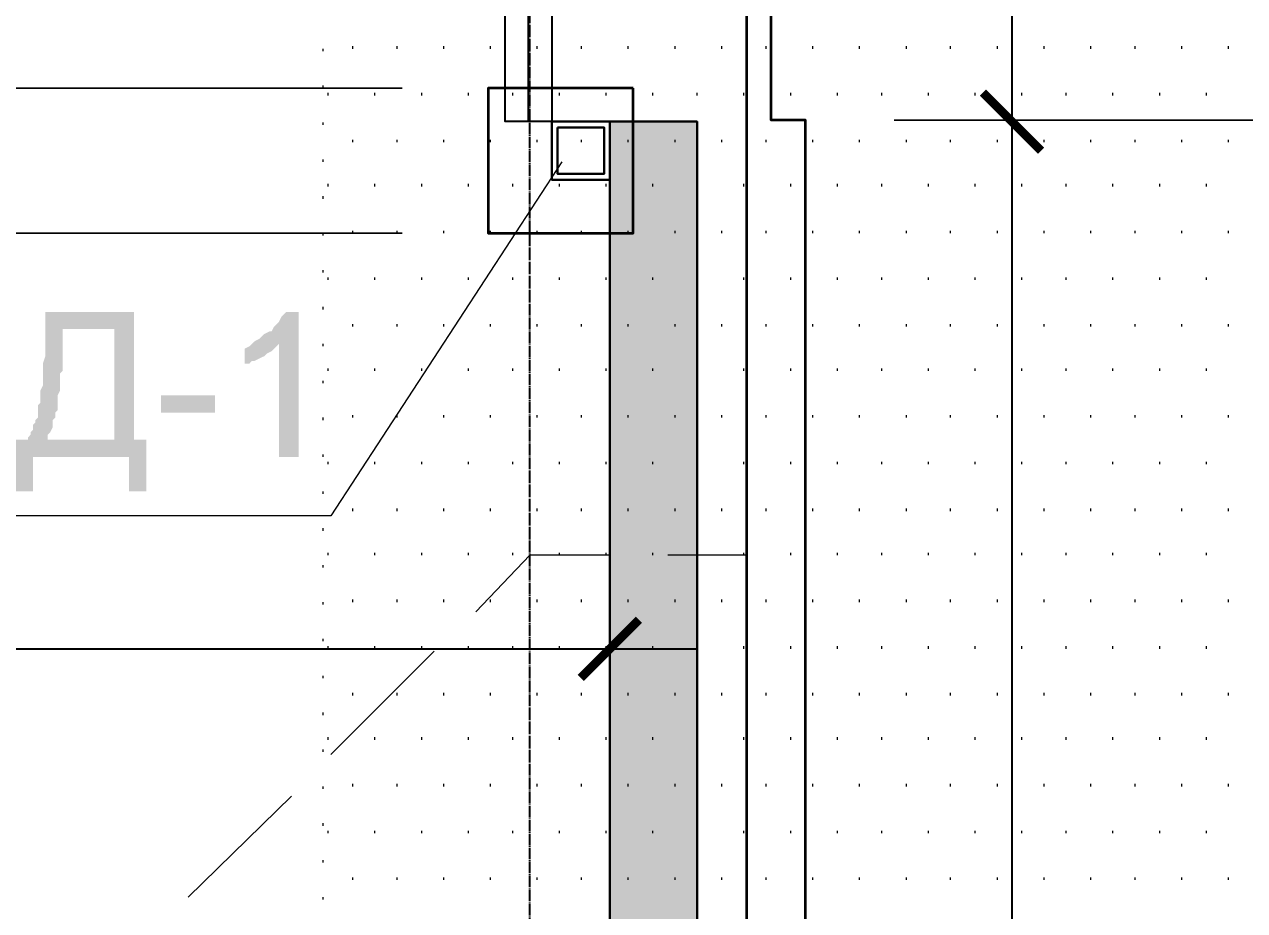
# Model space of a CAD drawing. Header units: millimetres. Extents: x -383313 to -161684, y -117025 to 99224.
# Drawn here: x -331384 to -329284, y -23190 to -21665 of the extents above; entities that cross this region are included whole.
import ezdxf

# ---------------------------------------------------------------- set-up
doc = ezdxf.new("R2010")
doc.units = ezdxf.units.MM
doc.header["$MEASUREMENT"] = 0
doc.linetypes.add('PS-GOST2.303 5', pattern=[24, 20, -1.5, 1, -1.5])
doc.layers.get('Defpoints').update_dxf_attribs({"color": 31})
for name, color, linetype in [('001__КОНСТРУКТИВ__Двери', 13, 'Continuous'), ('001__КОНСТРУКТИВ__Колонны', 14, 'Continuous'), ('001__КОНСТРУКТИВ__размеры внутр.', 7, 'Continuous'), ('PDF_Geometry', 7, 'Continuous'), ('PDF_Solid Fills', 7, 'Continuous'), ('PS_Оси', 5, 'PS-GOST2.303 5')]:
    doc.layers.add(name, color=color, linetype=linetype)
doc.layers.add('001__КОНСТРУКТИВ__Стены наружные', color=7, linetype='Continuous', lineweight=30)
doc.styles.add('PSTUDIO', font='arial.ttf')
doc.dimstyles.new('PS_TICK', dxfattribs={"dimscale": 100, "dimtxt": 2.5, "dimasz": 1, "dimexe": 2, "dimexo": 2, "dimgap": 1, "dimtad": 1, "dimdec": 0, "dimzin": 0, "dimdsep": 46, "dimtxsty": 'PSTUDIO', "dimblk": 'ARCHTICK', "dimcen": 2, "dimdle": 1.5, "dimse1": 1, "dimse2": 1, "dimadec": 0, "dimazin": 0, "dimtfac": 1, "dimtdec": 0, "dimtix": 1, "dimtmove": 1, "dimatfit": 3, "dimldrblk": 'ARCHTICK', "dimfxl": 1, "dimtolj": 1, "dimtzin": 0, "dimarcsym": 0})

# ---------------------------------------------------------------- blocks, each defined once
blk = doc.blocks.new('_ArchTick')
at = {"color": 0, "linetype": 'ByBlock', "const_width": 0.15}
blk.add_lwpolyline([(-0.5, -0.5), (0.5, 0.5)], dxfattribs=at)
blk = doc.blocks.new('*D279')
at = {"layer": '001__КОНСТРУКТИВ__размеры внутр.', "color": 0, "lineweight": -2, "ltscale": 100, "transparency": 16777216}
blk.add_line((-335166.1, -22739.8), (-330226.1, -22739.8), dxfattribs=at)
at = {"layer": 'Defpoints', "color": 0, "ltscale": 100, "transparency": 16777216}
for p in [(-335016.1, -22267.3), (-330376.1, -22267.3), (-330376.1, -22739.8)]:
    blk.add_point(p, dxfattribs=at)
at = {"layer": '001__КОНСТРУКТИВ__размеры внутр.', "color": 0, "lineweight": -2, "ltscale": 100, "transparency": 16777216, "xscale": 100, "yscale": 100, "zscale": 100, "rotation": 180}
blk.add_blockref('_ArchTick', (-335016.1, -22739.8), dxfattribs=at)
at = {"layer": '001__КОНСТРУКТИВ__размеры внутр.', "color": 0, "lineweight": -2, "ltscale": 100, "transparency": 16777216, "xscale": 100, "yscale": 100, "zscale": 100}
blk.add_blockref('_ArchTick', (-330376.1, -22739.8), dxfattribs=at)
at = {"layer": '001__КОНСТРУКТИВ__размеры внутр.', "color": 0, "ltscale": 100, "transparency": 16777216, "insert": (-332696.1, -22512.2), "char_height": 250, "attachment_point": 5, "style": 'PSTUDIO'}
blk.add_mtext('\\A1;4640', dxfattribs=at)
blk = doc.blocks.new('*D289')
at = {"layer": '001__КОНСТРУКТИВ__размеры внутр.', "color": 0, "lineweight": -2, "ltscale": 100, "transparency": 16777216}
blk.add_line((-329684.2, -19182.1), (-329684.2, -21982.1), dxfattribs=at)
at = {"layer": 'Defpoints', "color": 0, "ltscale": 100, "transparency": 16777216}
for p in [(-330226.1, -19332.1), (-330226.1, -21832.1), (-329684.2, -21832.1)]:
    blk.add_point(p, dxfattribs=at)
at = {"layer": '001__КОНСТРУКТИВ__размеры внутр.', "color": 0, "lineweight": -2, "ltscale": 100, "transparency": 16777216, "xscale": 100, "yscale": 100, "zscale": 100}
for p, rotation in [((-329684.2, -19332.1), 90), ((-329684.2, -21832.1), 270)]:
    blk.add_blockref('_ArchTick', p, dxfattribs=dict(at, rotation=rotation))
at = {"layer": '001__КОНСТРУКТИВ__размеры внутр.', "color": 0, "ltscale": 100, "transparency": 16777216, "insert": (-329911.8, -20582.1), "char_height": 250, "attachment_point": 5, "rotation": 90, "style": 'PSTUDIO'}
blk.add_mtext('\\A1;2500', dxfattribs=at)
blk = doc.blocks.new('*D290')
at = {"layer": '001__КОНСТРУКТИВ__размеры внутр.', "color": 0, "lineweight": -2, "ltscale": 100, "transparency": 16777216}
blk.add_line((-329684.2, -21682.1), (-329684.2, -25732.1), dxfattribs=at)
at = {"layer": 'Defpoints', "color": 0, "ltscale": 100, "transparency": 16777216}
for p in [(-330226.1, -21832.1), (-330226.1, -25582.1), (-329684.2, -25582.1)]:
    blk.add_point(p, dxfattribs=at)
at = {"layer": '001__КОНСТРУКТИВ__размеры внутр.', "color": 0, "lineweight": -2, "ltscale": 100, "transparency": 16777216, "xscale": 100, "yscale": 100, "zscale": 100}
for p, rotation in [((-329684.2, -21832.1), 90), ((-329684.2, -25582.1), 270)]:
    blk.add_blockref('_ArchTick', p, dxfattribs=dict(at, rotation=rotation))
at = {"layer": '001__КОНСТРУКТИВ__размеры внутр.', "color": 0, "ltscale": 100, "transparency": 16777216, "insert": (-329911.9, -23707.1), "char_height": 250, "attachment_point": 5, "rotation": 90, "style": 'PSTUDIO'}
blk.add_mtext('\\A1;3750', dxfattribs=at)
blk = doc.blocks.new('A$Cf5759c35')
at = {"layer": 'PDF_Solid Fills'}
for points in [[(27266.7, -3894.7), (27232.9, -3924.3), (27232.9, -4114.8), (27063.5, -4114.8), (27063.5, -4203.7), (27093.2, -4203.7), (27093.2, -4144.4), (27258.3, -4144.4), (27287.9, -4114.8), (27266.7, -4114.8)], [(27266.7, -3894.7), (27114.3, -3894.7), (27114.3, -3932.8), (27114.3, -3932.8), (27114.3, -3945.5), (27114.3, -3953.9), (27114.3, -3962.4), (27114.3, -3970.9), (27110.1, -3983.6), (27110.1, -3992), (27110.1, -4000.5), (27110.1, -4009), (27110.1, -4013.2), (27110.1, -4021.7), (27105.9, -4030.1), (27105.9, -4038.6), (27105.9, -4042.8), (27105.9, -4051.3), (27101.6, -4055.5), (27101.6, -4064), (27101.6, -4068.2), (27101.6, -4076.7), (27097.4, -4080.9), (27097.4, -4085.2), (27093.2, -4089.4), (27093.2, -4093.6), (27093.2, -4097.9), (27088.9, -4102.1), (27088.9, -4106.3), (27084.7, -4110.6), (27084.7, -4114.8), (27118.6, -4114.8), (27118.6, -4110.6), (27118.6, -4106.3), (27122.8, -4102.1), (27127, -4093.6), (27127, -4089.4), (27127, -4080.9), (27131.3, -4076.7), (27131.3, -4068.2), (27135.5, -4064), (27135.5, -4055.5), (27135.5, -4047.1), (27135.5, -4038.6), (27139.7, -4030.1), (27139.7, -4025.9), (27139.7, -4017.4), (27139.7, -4009), (27139.7, -4000.5), (27144, -3996.3), (27144, -3987.8), (27144, -3979.3), (27144, -3970.9), (27144, -3966.6), (27144, -3958.2), (27144, -3953.9), (27144, -3945.5), (27144, -3941.2), (27144, -3937), (27144, -3924.3), (27232.9, -3924.3)], [(27550.4, -3894.7), (27529.2, -3894.7), (27525, -3898.9), (27520.7, -3903.1), (27516.5, -3911.6), (27512.3, -3915.8), (27508, -3920.1), (27503.8, -3928.5), (27499.6, -3928.5), (27491.1, -3932.8), (27486.9, -3937), (27482.6, -3941.2), (27474.2, -3945.5), (27516.5, -3949.7), (27516.5, -4144.4), (27550.4, -4144.4)], [(27474.2, -3945.5), (27469.9, -3949.7), (27465.7, -3953.9), (27457.2, -3958.2), (27457.2, -3987.8), (27457.2, -3983.6), (27465.7, -3983.6), (27469.9, -3979.3), (27474.2, -3979.3), (27482.6, -3975.1), (27491.1, -3970.9), (27491.1, -3970.9), (27495.3, -3966.6), (27503.8, -3962.4), (27508, -3958.2), (27512.3, -3953.9), (27516.5, -3949.7)]]:
    blk.add_hatch(color=8, dxfattribs=at).paths.add_polyline_path(points)
at = {"layer": 'PDF_Geometry', "color": 8, "lineweight": 35}
blk.add_lwpolyline([(38379.2, 12310.5), (28320.8, 12310.5), (28320.8, -7277.1), (28422.4, -7277.1), (28422.4, -3564.5), (28363.2, -3564.5), (28363.2, -1066.8), (28422.4, -1066.8), (28422.4, 2434.2), (28363.2, 2434.2), (28363.2, 4931.8), (28422.4, 4931.8), (28422.4, 8432.8), (28363.2, 8432.8), (28363.2, 10934.7), (28422.4, 10934.7), (28422.4, 12208.9), (38379.2, 12208.9)], dxfattribs=at)
at = {"layer": 'PDF_Geometry', "color": 8, "lineweight": 13}
for points in [[(27592.7, -3445.9), (27592.7, -3441.7)], [(27592.7, -3509.4), (27592.7, -3505.2)], [(27592.7, -3572.9), (27592.7, -3568.7)], [(27592.7, -3636.4), (27592.7, -3632.2)], [(28003.3, -3636.4), (27605.4, -4246), (26805.3, -4246)], [(27592.7, -3699.9), (27592.7, -3695.7)], [(27592.7, -3763.4), (27592.7, -3759.2)], [(27592.7, -3826.9), (27592.7, -3822.7)], [(27592.7, -3890.4), (27592.7, -3886.2)], [(27592.7, -3953.9), (27592.7, -3949.7)], [(27592.7, -4017.4), (27592.7, -4013.2)], [(27592.7, -4080.9), (27592.7, -4076.7)], [(27592.7, -4144.4), (27592.7, -4140.2)], [(27592.7, -4207.9), (27592.7, -4203.7)], [(27592.7, -4271.4), (27592.7, -4267.2)], [(28083.8, -4313.8), (27948.3, -4313.8), (27855.2, -4411.1)], [(28320.8, -4313.8), (28185.4, -4313.8)], [(27592.7, -4334.9), (27592.7, -4330.7)], [(27592.7, -4398.4), (27592.7, -4394.2)], [(27592.7, -4461.9), (27592.7, -4457.7)], [(27783.2, -4478.9), (27605.4, -4656.7)], [(27592.7, -4525.4), (27592.7, -4521.2)], [(27592.7, -4588.9), (27592.7, -4584.7)], [(27592.7, -4652.4), (27592.7, -4648.2)], [(27592.7, -4715.9), (27592.7, -4711.7)], [(27537.7, -4728.6), (27359.9, -4902.2)], [(27592.7, -4779.4), (27592.7, -4775.2)], [(27592.7, -4842.9), (27592.7, -4838.7)], [(27592.7, -4906.4), (27592.7, -4902.2)]]:
    blk.add_lwpolyline(points, dxfattribs=at)
at = {"layer": 'PDF_Geometry', "color": 8, "lineweight": 9}
for points in [[(27643.5, -3441.7), (27643.5, -3437.5)], [(27719.7, -3441.7), (27719.7, -3437.5)], [(27800.1, -3441.7), (27800.1, -3437.5)], [(27880.6, -3441.7), (27880.6, -3437.5)], [(27961, -3441.7), (27961, -3437.5)], [(28037.2, -3441.7), (28037.2, -3437.5)], [(28117.6, -3441.7), (28117.6, -3437.5)], [(28198.1, -3441.7), (28198.1, -3437.5)], [(28278.5, -3441.7), (28278.5, -3437.5)], [(28354.7, -3441.7), (28354.7, -3437.5)], [(28435.1, -3441.7), (28435.1, -3437.5)], [(28515.6, -3441.7), (28515.6, -3437.5)], [(28596, -3441.7), (28596, -3437.5)], [(28672.2, -3441.7), (28672.2, -3437.5)], [(28752.6, -3441.7), (28752.6, -3437.5)], [(28833.1, -3441.7), (28833.1, -3437.5)], [(28913.5, -3441.7), (28913.5, -3437.5)], [(28989.7, -3441.7), (28989.7, -3437.5)], [(29070.1, -3441.7), (29070.1, -3437.5)], [(29150.6, -3441.7), (29150.6, -3437.5)], [(27601.2, -3522.1), (27601.2, -3517.9)], [(27681.6, -3522.1), (27681.6, -3517.9)], [(27762, -3522.1), (27762, -3517.9)], [(27842.5, -3522.1), (27842.5, -3517.9)], [(27918.7, -3522.1), (27918.7, -3517.9)], [(27999.1, -3522.1), (27999.1, -3517.9)], [(28079.5, -3522.1), (28079.5, -3517.9)], [(28160, -3522.1), (28160, -3517.9)], [(28236.2, -3522.1), (28236.2, -3517.9)], [(28316.6, -3522.1), (28316.6, -3517.9)], [(28397, -3522.1), (28397, -3517.9)], [(28477.5, -3522.1), (28477.5, -3517.9)], [(28553.7, -3522.1), (28553.7, -3517.9)], [(28634.1, -3522.1), (28634.1, -3517.9)], [(28714.5, -3522.1), (28714.5, -3517.9)], [(28795, -3522.1), (28795, -3517.9)], [(28871.2, -3522.1), (28871.2, -3517.9)], [(28951.6, -3522.1), (28951.6, -3517.9)], [(29032, -3522.1), (29032, -3517.9)], [(29112.5, -3522.1), (29112.5, -3517.9)], [(27643.5, -3602.6), (27643.5, -3598.3)], [(27719.7, -3602.6), (27719.7, -3598.3)], [(27800.1, -3602.6), (27800.1, -3598.3)], [(27880.6, -3602.6), (27880.6, -3598.3)], [(27961, -3602.6), (27961, -3598.3)], [(28037.2, -3602.6), (28037.2, -3598.3)], [(28117.6, -3602.6), (28117.6, -3598.3)], [(28198.1, -3602.6), (28198.1, -3598.3)], [(28278.5, -3602.6), (28278.5, -3598.3)], [(28354.7, -3602.6), (28354.7, -3598.3)], [(28435.1, -3602.6), (28435.1, -3598.3)], [(28515.6, -3602.6), (28515.6, -3598.3)], [(28596, -3602.6), (28596, -3598.3)], [(28672.2, -3602.6), (28672.2, -3598.3)], [(28752.6, -3602.6), (28752.6, -3598.3)], [(28833.1, -3602.6), (28833.1, -3598.3)], [(28913.5, -3602.6), (28913.5, -3598.3)], [(28989.7, -3602.6), (28989.7, -3598.3)], [(29070.1, -3602.6), (29070.1, -3598.3)], [(29150.6, -3602.6), (29150.6, -3598.3)], [(27601.2, -3678.8), (27601.2, -3674.5)], [(27681.6, -3678.8), (27681.6, -3674.5)], [(27762, -3678.8), (27762, -3674.5)], [(27842.5, -3678.8), (27842.5, -3674.5)], [(27918.7, -3678.8), (27918.7, -3674.5)], [(27999.1, -3678.8), (27999.1, -3674.5)], [(28079.5, -3678.8), (28079.5, -3674.5)], [(28160, -3678.8), (28160, -3674.5)], [(28236.2, -3678.8), (28236.2, -3674.5)], [(28316.6, -3678.8), (28316.6, -3674.5)], [(28397, -3678.8), (28397, -3674.5)], [(28477.5, -3678.8), (28477.5, -3674.5)], [(28553.7, -3678.8), (28553.7, -3674.5)], [(28634.1, -3678.8), (28634.1, -3674.5)], [(28714.5, -3678.8), (28714.5, -3674.5)], [(28795, -3678.8), (28795, -3674.5)], [(28871.2, -3678.8), (28871.2, -3674.5)], [(28951.6, -3678.8), (28951.6, -3674.5)], [(29032, -3678.8), (29032, -3674.5)], [(29112.5, -3678.8), (29112.5, -3674.5)], [(27643.5, -3759.2), (27643.5, -3755)], [(27719.7, -3759.2), (27719.7, -3755)], [(27800.1, -3759.2), (27800.1, -3755)], [(27880.6, -3759.2), (27880.6, -3755)], [(27961, -3759.2), (27961, -3755)], [(28037.2, -3759.2), (28037.2, -3755)], [(28117.6, -3759.2), (28117.6, -3755)], [(28198.1, -3759.2), (28198.1, -3755)], [(28278.5, -3759.2), (28278.5, -3755)], [(28354.7, -3759.2), (28354.7, -3755)], [(28435.1, -3759.2), (28435.1, -3755)], [(28515.6, -3759.2), (28515.6, -3755)], [(28596, -3759.2), (28596, -3755)], [(28672.2, -3759.2), (28672.2, -3755)], [(28752.6, -3759.2), (28752.6, -3755)], [(28833.1, -3759.2), (28833.1, -3755)], [(28913.5, -3759.2), (28913.5, -3755)], [(28989.7, -3759.2), (28989.7, -3755)], [(29070.1, -3759.2), (29070.1, -3755)], [(29150.6, -3759.2), (29150.6, -3755)], [(27601.2, -3839.6), (27601.2, -3835.4)], [(27681.6, -3839.6), (27681.6, -3835.4)], [(27762, -3839.6), (27762, -3835.4)], [(27842.5, -3839.6), (27842.5, -3835.4)], [(27918.7, -3839.6), (27918.7, -3835.4)], [(27999.1, -3839.6), (27999.1, -3835.4)], [(28079.5, -3839.6), (28079.5, -3835.4)], [(28160, -3839.6), (28160, -3835.4)], [(28236.2, -3839.6), (28236.2, -3835.4)], [(28316.6, -3839.6), (28316.6, -3835.4)], [(28397, -3839.6), (28397, -3835.4)], [(28477.5, -3839.6), (28477.5, -3835.4)], [(28553.7, -3839.6), (28553.7, -3835.4)], [(28634.1, -3839.6), (28634.1, -3835.4)], [(28714.5, -3839.6), (28714.5, -3835.4)], [(28795, -3839.6), (28795, -3835.4)], [(28871.2, -3839.6), (28871.2, -3835.4)], [(28951.6, -3839.6), (28951.6, -3835.4)], [(29032, -3839.6), (29032, -3835.4)], [(29112.5, -3839.6), (29112.5, -3835.4)], [(27643.5, -3920.1), (27643.5, -3915.8)], [(27719.7, -3920.1), (27719.7, -3915.8)], [(27800.1, -3920.1), (27800.1, -3915.8)], [(27880.6, -3920.1), (27880.6, -3915.8)], [(27961, -3920.1), (27961, -3915.8)], [(28037.2, -3920.1), (28037.2, -3915.8)], [(28117.6, -3920.1), (28117.6, -3915.8)], [(28198.1, -3920.1), (28198.1, -3915.8)], [(28278.5, -3920.1), (28278.5, -3915.8)], [(28354.7, -3920.1), (28354.7, -3915.8)], [(28435.1, -3920.1), (28435.1, -3915.8)], [(28515.6, -3920.1), (28515.6, -3915.8)], [(28596, -3920.1), (28596, -3915.8)], [(28672.2, -3920.1), (28672.2, -3915.8)], [(28752.6, -3920.1), (28752.6, -3915.8)], [(28833.1, -3920.1), (28833.1, -3915.8)], [(28913.5, -3920.1), (28913.5, -3915.8)], [(28989.7, -3920.1), (28989.7, -3915.8)], [(29070.1, -3920.1), (29070.1, -3915.8)], [(29150.6, -3920.1), (29150.6, -3915.8)], [(27601.2, -3996.3), (27601.2, -3992)], [(27681.6, -3996.3), (27681.6, -3992)], [(27762, -3996.3), (27762, -3992)], [(27842.5, -3996.3), (27842.5, -3992)], [(27918.7, -3996.3), (27918.7, -3992)], [(27999.1, -3996.3), (27999.1, -3992)], [(28079.5, -3996.3), (28079.5, -3992)], [(28160, -3996.3), (28160, -3992)], [(28236.2, -3996.3), (28236.2, -3992)], [(28316.6, -3996.3), (28316.6, -3992)], [(28397, -3996.3), (28397, -3992)], [(28477.5, -3996.3), (28477.5, -3992)], [(28553.7, -3996.3), (28553.7, -3992)], [(28634.1, -3996.3), (28634.1, -3992)], [(28714.5, -3996.3), (28714.5, -3992)], [(28795, -3996.3), (28795, -3992)], [(28871.2, -3996.3), (28871.2, -3992)], [(28951.6, -3996.3), (28951.6, -3992)], [(29032, -3996.3), (29032, -3992)], [(29112.5, -3996.3), (29112.5, -3992)], [(27643.5, -4076.7), (27643.5, -4072.5)], [(27719.7, -4076.7), (27719.7, -4072.5)], [(27800.1, -4076.7), (27800.1, -4072.5)], [(27880.6, -4076.7), (27880.6, -4072.5)], [(27961, -4076.7), (27961, -4072.5)], [(28037.2, -4076.7), (28037.2, -4072.5)], [(28117.6, -4076.7), (28117.6, -4072.5)], [(28198.1, -4076.7), (28198.1, -4072.5)], [(28278.5, -4076.7), (28278.5, -4072.5)], [(28354.7, -4076.7), (28354.7, -4072.5)], [(28435.1, -4076.7), (28435.1, -4072.5)], [(28515.6, -4076.7), (28515.6, -4072.5)], [(28596, -4076.7), (28596, -4072.5)], [(28672.2, -4076.7), (28672.2, -4072.5)], [(28752.6, -4076.7), (28752.6, -4072.5)], [(28833.1, -4076.7), (28833.1, -4072.5)], [(28913.5, -4076.7), (28913.5, -4072.5)], [(28989.7, -4076.7), (28989.7, -4072.5)], [(29070.1, -4076.7), (29070.1, -4072.5)], [(29150.6, -4076.7), (29150.6, -4072.5)], [(27601.2, -4157.1), (27601.2, -4152.9)], [(27681.6, -4157.1), (27681.6, -4152.9)], [(27762, -4157.1), (27762, -4152.9)], [(27842.5, -4157.1), (27842.5, -4152.9)], [(27918.7, -4157.1), (27918.7, -4152.9)], [(27999.1, -4157.1), (27999.1, -4152.9)], [(28079.5, -4157.1), (28079.5, -4152.9)], [(28160, -4157.1), (28160, -4152.9)], [(28236.2, -4157.1), (28236.2, -4152.9)], [(28316.6, -4157.1), (28316.6, -4152.9)], [(28397, -4157.1), (28397, -4152.9)], [(28477.5, -4157.1), (28477.5, -4152.9)], [(28553.7, -4157.1), (28553.7, -4152.9)], [(28634.1, -4157.1), (28634.1, -4152.9)], [(28714.5, -4157.1), (28714.5, -4152.9)], [(28795, -4157.1), (28795, -4152.9)], [(28871.2, -4157.1), (28871.2, -4152.9)], [(28951.6, -4157.1), (28951.6, -4152.9)], [(29032, -4157.1), (29032, -4152.9)], [(29112.5, -4157.1), (29112.5, -4152.9)], [(27643.5, -4237.6), (27643.5, -4233.3)], [(27719.7, -4237.6), (27719.7, -4233.3)], [(27800.1, -4237.6), (27800.1, -4233.3)], [(27880.6, -4237.6), (27880.6, -4233.3)], [(27961, -4237.6), (27961, -4233.3)], [(28037.2, -4237.6), (28037.2, -4233.3)], [(28117.6, -4237.6), (28117.6, -4233.3)], [(28198.1, -4237.6), (28198.1, -4233.3)], [(28278.5, -4237.6), (28278.5, -4233.3)], [(28354.7, -4237.6), (28354.7, -4233.3)], [(28435.1, -4237.6), (28435.1, -4233.3)], [(28515.6, -4237.6), (28515.6, -4233.3)], [(28596, -4237.6), (28596, -4233.3)], [(28672.2, -4237.6), (28672.2, -4233.3)], [(28752.6, -4237.6), (28752.6, -4233.3)], [(28833.1, -4237.6), (28833.1, -4233.3)], [(28913.5, -4237.6), (28913.5, -4233.3)], [(28989.7, -4237.6), (28989.7, -4233.3)], [(29070.1, -4237.6), (29070.1, -4233.3)], [(29150.6, -4237.6), (29150.6, -4233.3)], [(27601.2, -4313.8), (27601.2, -4309.5)], [(27681.6, -4313.8), (27681.6, -4309.5)], [(27762, -4313.8), (27762, -4309.5)], [(27842.5, -4313.8), (27842.5, -4309.5)], [(27918.7, -4313.8), (27918.7, -4309.5)], [(27999.1, -4313.8), (27999.1, -4309.5)], [(28079.5, -4313.8), (28079.5, -4309.5)], [(28160, -4313.8), (28160, -4309.5)], [(28236.2, -4313.8), (28236.2, -4309.5)], [(28316.6, -4313.8), (28316.6, -4309.5)], [(28397, -4313.8), (28397, -4309.5)], [(28477.5, -4313.8), (28477.5, -4309.5)], [(28553.7, -4313.8), (28553.7, -4309.5)], [(28634.1, -4313.8), (28634.1, -4309.5)], [(28714.5, -4313.8), (28714.5, -4309.5)], [(28795, -4313.8), (28795, -4309.5)], [(28871.2, -4313.8), (28871.2, -4309.5)], [(28951.6, -4313.8), (28951.6, -4309.5)], [(29032, -4313.8), (29032, -4309.5)], [(29112.5, -4313.8), (29112.5, -4309.5)], [(27643.5, -4394.2), (27643.5, -4390)], [(27719.7, -4394.2), (27719.7, -4390)], [(27800.1, -4394.2), (27800.1, -4390)], [(27880.6, -4394.2), (27880.6, -4390)], [(27961, -4394.2), (27961, -4390)], [(28037.2, -4394.2), (28037.2, -4390)], [(28117.6, -4394.2), (28117.6, -4390)], [(28198.1, -4394.2), (28198.1, -4390)], [(28278.5, -4394.2), (28278.5, -4390)], [(28354.7, -4394.2), (28354.7, -4390)], [(28435.1, -4394.2), (28435.1, -4390)], [(28515.6, -4394.2), (28515.6, -4390)], [(28596, -4394.2), (28596, -4390)], [(28672.2, -4394.2), (28672.2, -4390)], [(28752.6, -4394.2), (28752.6, -4390)], [(28833.1, -4394.2), (28833.1, -4390)], [(28913.5, -4394.2), (28913.5, -4390)], [(28989.7, -4394.2), (28989.7, -4390)], [(29070.1, -4394.2), (29070.1, -4390)], [(29150.6, -4394.2), (29150.6, -4390)], [(27601.2, -4474.6), (27601.2, -4470.4)], [(27681.6, -4474.6), (27681.6, -4470.4)], [(27762, -4474.6), (27762, -4470.4)], [(27842.5, -4474.6), (27842.5, -4470.4)], [(27918.7, -4474.6), (27918.7, -4470.4)], [(27999.1, -4474.6), (27999.1, -4470.4)], [(28079.5, -4474.6), (28079.5, -4470.4)], [(28160, -4474.6), (28160, -4470.4)], [(28236.2, -4474.6), (28236.2, -4470.4)], [(28316.6, -4474.6), (28316.6, -4470.4)], [(28397, -4474.6), (28397, -4470.4)], [(28477.5, -4474.6), (28477.5, -4470.4)], [(28553.7, -4474.6), (28553.7, -4470.4)], [(28634.1, -4474.6), (28634.1, -4470.4)], [(28714.5, -4474.6), (28714.5, -4470.4)], [(28795, -4474.6), (28795, -4470.4)], [(28871.2, -4474.6), (28871.2, -4470.4)], [(28951.6, -4474.6), (28951.6, -4470.4)], [(29032, -4474.6), (29032, -4470.4)], [(29112.5, -4474.6), (29112.5, -4470.4)], [(27643.5, -4555.1), (27643.5, -4550.8)], [(27719.7, -4555.1), (27719.7, -4550.8)], [(27800.1, -4555.1), (27800.1, -4550.8)], [(27880.6, -4555.1), (27880.6, -4550.8)], [(27961, -4555.1), (27961, -4550.8)], [(28037.2, -4555.1), (28037.2, -4550.8)], [(28117.6, -4555.1), (28117.6, -4550.8)], [(28198.1, -4555.1), (28198.1, -4550.8)], [(28278.5, -4555.1), (28278.5, -4550.8)], [(28354.7, -4555.1), (28354.7, -4550.8)], [(28435.1, -4555.1), (28435.1, -4550.8)], [(28515.6, -4555.1), (28515.6, -4550.8)], [(28596, -4555.1), (28596, -4550.8)], [(28672.2, -4555.1), (28672.2, -4550.8)], [(28752.6, -4555.1), (28752.6, -4550.8)], [(28833.1, -4555.1), (28833.1, -4550.8)], [(28913.5, -4555.1), (28913.5, -4550.8)], [(28989.7, -4555.1), (28989.7, -4550.8)], [(29070.1, -4555.1), (29070.1, -4550.8)], [(29150.6, -4555.1), (29150.6, -4550.8)], [(27601.2, -4631.3), (27601.2, -4627)], [(27681.6, -4631.3), (27681.6, -4627)], [(27762, -4631.3), (27762, -4627)], [(27842.5, -4631.3), (27842.5, -4627)], [(27918.7, -4631.3), (27918.7, -4627)], [(27999.1, -4631.3), (27999.1, -4627)], [(28079.5, -4631.3), (28079.5, -4627)], [(28160, -4631.3), (28160, -4627)], [(28236.2, -4631.3), (28236.2, -4627)], [(28316.6, -4631.3), (28316.6, -4627)], [(28397, -4631.3), (28397, -4627)], [(28477.5, -4631.3), (28477.5, -4627)], [(28553.7, -4631.3), (28553.7, -4627)], [(28634.1, -4631.3), (28634.1, -4627)], [(28714.5, -4631.3), (28714.5, -4627)], [(28795, -4631.3), (28795, -4627)], [(28871.2, -4631.3), (28871.2, -4627)], [(28951.6, -4631.3), (28951.6, -4627)], [(29032, -4631.3), (29032, -4627)], [(29112.5, -4631.3), (29112.5, -4627)], [(27643.5, -4711.7), (27643.5, -4707.5)], [(27719.7, -4711.7), (27719.7, -4707.5)], [(27800.1, -4711.7), (27800.1, -4707.5)], [(27880.6, -4711.7), (27880.6, -4707.5)], [(27961, -4711.7), (27961, -4707.5)], [(28037.2, -4711.7), (28037.2, -4707.5)], [(28117.6, -4711.7), (28117.6, -4707.5)], [(28198.1, -4711.7), (28198.1, -4707.5)], [(28278.5, -4711.7), (28278.5, -4707.5)], [(28354.7, -4711.7), (28354.7, -4707.5)], [(28435.1, -4711.7), (28435.1, -4707.5)], [(28515.6, -4711.7), (28515.6, -4707.5)], [(28596, -4711.7), (28596, -4707.5)], [(28672.2, -4711.7), (28672.2, -4707.5)], [(28752.6, -4711.7), (28752.6, -4707.5)], [(28833.1, -4711.7), (28833.1, -4707.5)], [(28913.5, -4711.7), (28913.5, -4707.5)], [(28989.7, -4711.7), (28989.7, -4707.5)], [(29070.1, -4711.7), (29070.1, -4707.5)], [(29150.6, -4711.7), (29150.6, -4707.5)], [(27601.2, -4792.1), (27601.2, -4787.9)], [(27681.6, -4792.1), (27681.6, -4787.9)], [(27762, -4792.1), (27762, -4787.9)], [(27842.5, -4792.1), (27842.5, -4787.9)], [(27918.7, -4792.1), (27918.7, -4787.9)], [(27999.1, -4792.1), (27999.1, -4787.9)], [(28079.5, -4792.1), (28079.5, -4787.9)], [(28160, -4792.1), (28160, -4787.9)], [(28236.2, -4792.1), (28236.2, -4787.9)], [(28316.6, -4792.1), (28316.6, -4787.9)], [(28397, -4792.1), (28397, -4787.9)], [(28477.5, -4792.1), (28477.5, -4787.9)], [(28553.7, -4792.1), (28553.7, -4787.9)], [(28634.1, -4792.1), (28634.1, -4787.9)], [(28714.5, -4792.1), (28714.5, -4787.9)], [(28795, -4792.1), (28795, -4787.9)], [(28871.2, -4792.1), (28871.2, -4787.9)], [(28951.6, -4792.1), (28951.6, -4787.9)], [(29032, -4792.1), (29032, -4787.9)], [(29112.5, -4792.1), (29112.5, -4787.9)], [(27643.5, -4872.6), (27643.5, -4868.3)], [(27719.7, -4872.6), (27719.7, -4868.3)], [(27800.1, -4872.6), (27800.1, -4868.3)], [(27880.6, -4872.6), (27880.6, -4868.3)], [(27961, -4872.6), (27961, -4868.3)], [(28037.2, -4872.6), (28037.2, -4868.3)], [(28117.6, -4872.6), (28117.6, -4868.3)], [(28198.1, -4872.6), (28198.1, -4868.3)], [(28278.5, -4872.6), (28278.5, -4868.3)], [(28354.7, -4872.6), (28354.7, -4868.3)], [(28435.1, -4872.6), (28435.1, -4868.3)], [(28515.6, -4872.6), (28515.6, -4868.3)], [(28596, -4872.6), (28596, -4868.3)], [(28672.2, -4872.6), (28672.2, -4868.3)], [(28752.6, -4872.6), (28752.6, -4868.3)], [(28833.1, -4872.6), (28833.1, -4868.3)], [(28913.5, -4872.6), (28913.5, -4868.3)], [(28989.7, -4872.6), (28989.7, -4868.3)], [(29070.1, -4872.6), (29070.1, -4868.3)], [(29150.6, -4872.6), (29150.6, -4868.3)]]:
    blk.add_lwpolyline(points, dxfattribs=at)
at = {"layer": 'PDF_Geometry', "color": 8, "lineweight": 13}
for points in [[(26525.9, -3509.4), (27728.2, -3509.4)], [(30073.4, -3564.5), (28574.8, -3564.5)], [(26525.9, -3759.2), (27728.2, -3759.2)]]:
    blk.add_lwpolyline(points, close=True, dxfattribs=at)
at = {"layer": 'PDF_Geometry', "color": 8, "lineweight": 35}
blk.add_lwpolyline([(28126.1, -3509.4), (27876.3, -3509.4), (27876.3, -3759.2), (28126.1, -3759.2)], close=True, dxfattribs=at)
at = {"layer": 'PDF_Solid Fills', "color": 8, "lineweight": 13}
for points in [[(27313.3, -4068.2), (27313.3, -4038.6), (27406.4, -4068.2), (27406.4, -4038.6)], [(27287.9, -4114.8), (27258.3, -4144.4), (27287.9, -4203.7), (27258.3, -4203.7)]]:
    blk.add_solid(points, dxfattribs=at)

msp = doc.modelspace()

# ---------------------------------------------------------------- hatches: boundary and pattern name
at = {"lineweight": 30, "ltscale": 100}
h = msp.add_hatch(color=252, dxfattribs=at)
h.dxf.hatch_style = 1
h.paths.add_polyline_path([(-330226.05882, -21832.0977), (-330376.05882, -21832.0977), (-330376.05882, -25582.0977), (-330226.05882, -25582.0977)])

# ---------------------------------------------------------------- linework, layer by layer
at = {"layer": '001__КОНСТРУКТИВ__Двери', "ltscale": 100}
msp.add_line((-330516.05882, -21832.0977), (-330516.05882, -19332.0977), dxfattribs=at)
msp.add_lwpolyline([(-330556.05882, -19332.0977), (-330476.05882, -19332.0977), (-330476.05882, -21832.0977), (-330556.05882, -21832.0977)], close=True, dxfattribs=at)
at = {"layer": '001__КОНСТРУКТИВ__Колонны', "linetype": 'Continuous', "lineweight": 30}
for points in [[(-330476.05882, -21832.0977), (-330376.05882, -21832.0977), (-330376.05882, -21932.0977), (-330476.05882, -21932.0977)], [(-330466.05882, -21842.0977), (-330386.05882, -21842.0977), (-330386.05882, -21922.0977), (-330466.05882, -21922.0977)]]:
    msp.add_lwpolyline(points, close=True, dxfattribs=at)
at = {"layer": '001__КОНСТРУКТИВ__Стены наружные', "color": 7, "linetype": 'Continuous', "flags": 128}
for points in [[(-330376.05882, -21832.0977), (-330376.05882, -25582.0977)], [(-330376.05882, -21832.0977), (-330226.05882, -21832.0977), (-330226.05882, -25582.0977)]]:
    msp.add_lwpolyline(points, dxfattribs=at)
at = {"layer": 'PS_Оси'}
msp.add_lwpolyline([(-330514.05882, -24012.91133), (-330514.05882, -23582.0977), (-330514.05882, -17582.0977), (-330514.05882, -11582.0977), (-330514.05882, -5582.0977), (-330514.05882, -582.3977), (-330514.05882, 2825.4576)], dxfattribs=at)

# ---------------------------------------------------------------- block references
at = {"ltscale": 100}
msp.add_blockref('A$Cf5759c35', (-358461.97282, -18264.93104), dxfattribs=at)

# ---------------------------------------------------------------- dimensions: what is measured, and where the dimension line sits
at = {"layer": '001__КОНСТРУКТИВ__размеры внутр.', "ltscale": 100}
for base, p1, p2, picture, middle in [((-329684.20109, -21832.0977), (-330226.05882, -19332.0977), (-330226.05882, -21832.0977), '*D289', (-329911.84434, -20582.0977)), ((-329684.20109, -25582.0977), (-330226.05882, -21832.0977), (-330226.05882, -25582.0977), '*D290', (-329911.9296, -23707.0977))]:
    dim = msp.add_linear_dim(base=base, p1=p1, p2=p2, angle=90, dimstyle='PS_TICK', dxfattribs=at)
    dim.commit()
    dim.dimension.update_dxf_attribs({"geometry": picture, "text_midpoint": middle})
dim = msp.add_linear_dim(base=(-330376.05882, -22739.79698), p1=(-335016.05882, -22267.29839), p2=(-330376.05882, -22267.29839), dimstyle='PS_TICK', dxfattribs=at)
dim.commit()
dim.dimension.update_dxf_attribs({"geometry": '*D279', "text_midpoint": (-332696.05882, -22512.15373)})

doc.saveas('drawing.dxf')
